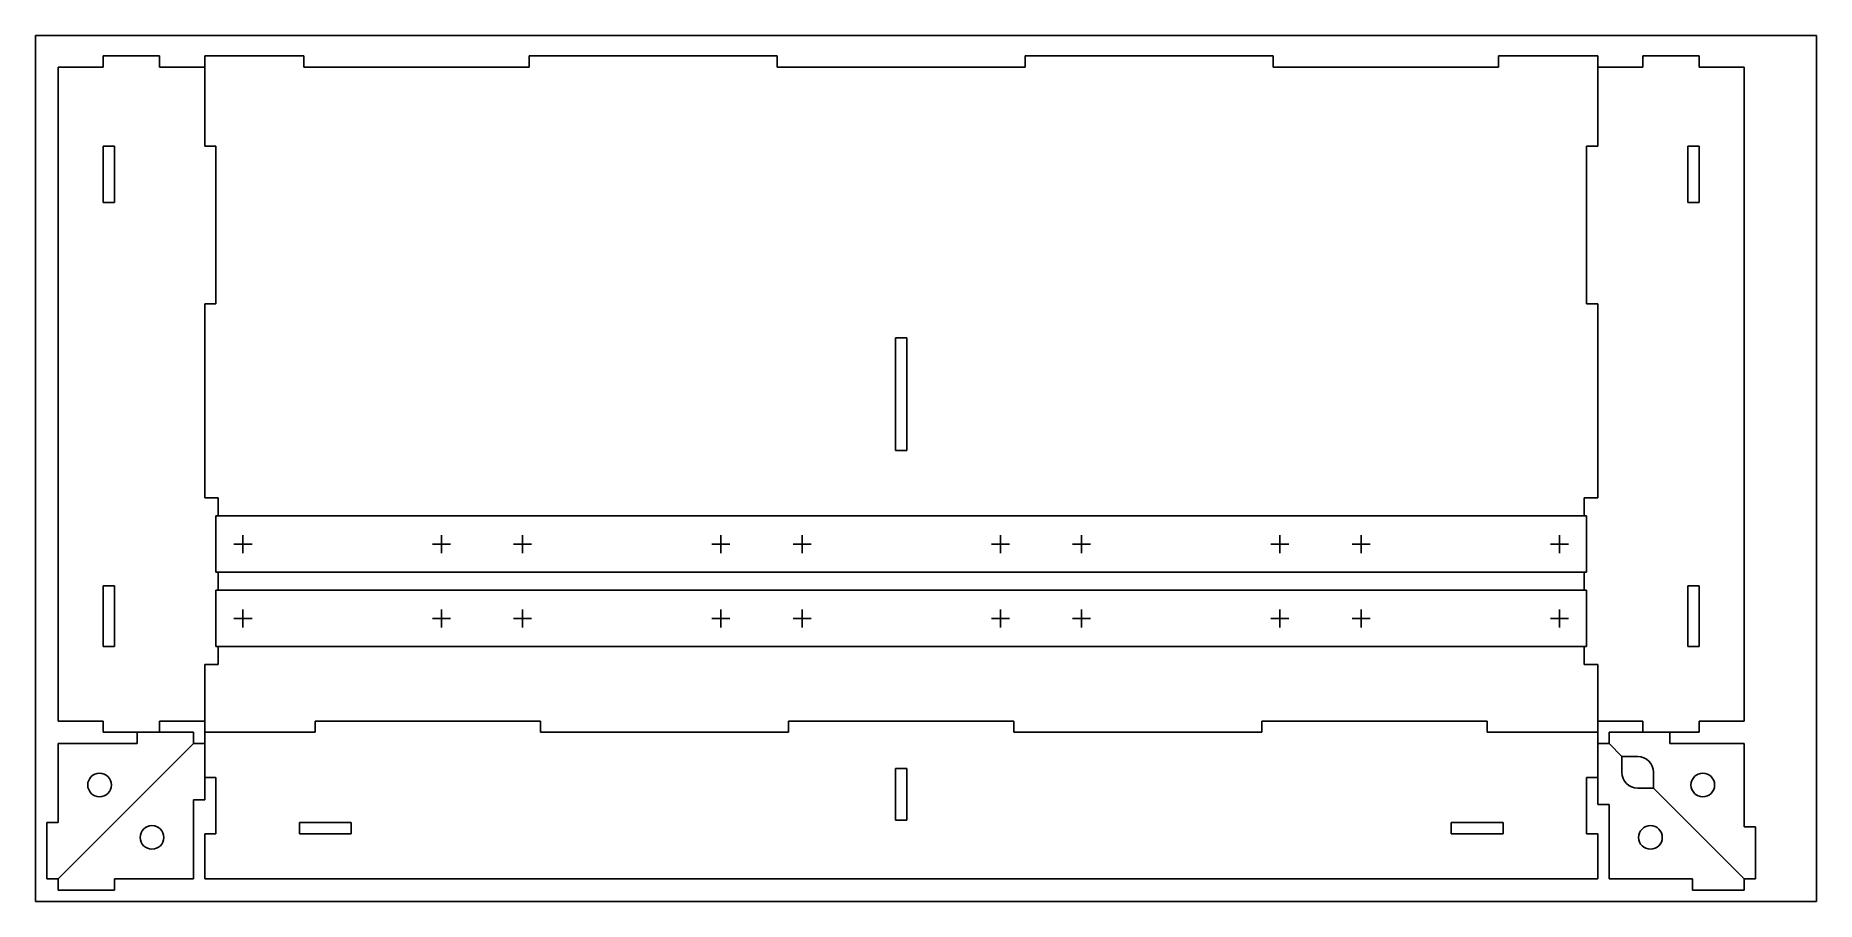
# Model space of a CAD drawing. Header units: millimetres. Extents: x 0 to 790, y 0 to 384.
import ezdxf

# ---------------------------------------------------------------- set-up
doc = ezdxf.new("R2010")
doc.units = ezdxf.units.MM
for name, color, linetype, lineweight, true_color in [('Cut', 5, 'Continuous', 25, 0x0000ff), ('Engraving', 1, 'Continuous', 25, 0xff0000), ('Wood', 30, 'Continuous', 25, 0xff7f00)]:
    doc.layers.add(name, color=color, linetype=linetype, lineweight=lineweight, true_color=true_color)

msp = doc.modelspace()

# ---------------------------------------------------------------- linework, layer by layer
at = {"layer": 'Cut'}
for p, q in [((30, 370), (30, 375)), ((55, 375), (30, 375)), ((55, 370), (55, 375)), ((75, 375), (75, 335)), ((119, 375), (75, 375)), ((119, 375), (119, 370)), ((219, 375), (329, 375)), ((219, 370), (219, 375)), ((329, 375), (329, 370)), ((549, 375), (439, 375)), ((439, 375), (439, 370)), ((549, 370), (549, 375)), ((693, 375), (649, 375)), ((649, 375), (649, 370)), ((693, 335), (693, 375)), ((713, 370), (713, 375)), ((713, 375), (738, 375)), ((738, 375), (713, 375)), ((738, 370), (738, 375)), ((30, 370), (10, 370)), ((10, 80), (10, 370)), ((55, 370), (75, 370)), ((119, 370), (219, 370)), ((329, 370), (439, 370)), ((649, 370), (549, 370)), ((713, 370), (693, 370)), ((738, 370), (758, 370)), ((758, 80), (758, 370)), ((30, 310), (30, 335)), ((30, 335), (35, 335)), ((35, 310), (35, 335)), ((80, 335), (75, 335)), ((80, 335), (80, 265)), ((688, 335), (693, 335)), ((688, 335), (688, 265)), ((733, 310), (733, 335)), ((738, 335), (733, 335)), ((738, 310), (738, 335)), ((30, 310), (35, 310)), ((738, 310), (733, 310)), ((80, 265), (75, 265)), ((75, 265), (75, 179)), ((688, 265), (693, 265)), ((693, 265), (693, 179)), ((693, 179), (693, 265)), ((381.5, 250), (386.5, 250)), ((381.5, 200), (381.5, 250)), ((386.5, 250), (386.5, 200)), ((386.5, 200), (381.5, 200)), ((81, 179), (75, 179)), ((81, 179), (81, 171)), ((687, 179), (693, 179)), ((687, 179), (687, 171)), ((81, 171), (80, 171)), ((80, 146), (80, 171)), ((687, 171), (688, 171)), ((688, 146), (688, 171)), ((81, 146), (80, 146)), ((81, 138), (81, 146)), ((687, 138), (687, 146)), ((687, 146), (688, 146)), ((30, 140), (30, 113)), ((30, 140), (35, 140)), ((35, 140), (35, 113)), ((80, 138), (81, 138)), ((80, 113), (80, 138)), ((688, 138), (687, 138)), ((688, 113), (688, 138)), ((733, 140), (733, 113)), ((738, 140), (733, 140)), ((738, 140), (738, 113)), ((30, 113), (35, 113)), ((81, 113), (80, 113)), ((81, 113), (81, 105)), ((687, 113), (687, 105)), ((687, 113), (688, 113)), ((738, 113), (733, 113)), ((75, 105), (81, 105)), ((75, 105), (75, 45)), ((693, 105), (687, 105)), ((693, 105), (693, 43)), ((30, 80), (10, 80)), ((30, 80), (30, 75)), ((55, 80), (55, 75)), ((55, 80), (75, 80)), ((124, 75), (124, 80)), ((124, 80), (224, 80)), ((224, 80), (224, 75)), ((334, 75), (334, 80)), ((334, 80), (434, 80)), ((434, 75), (434, 80)), ((644, 80), (544, 80)), ((544, 80), (544, 75)), ((644, 75), (644, 80)), ((713, 80), (693, 80)), ((713, 80), (713, 75)), ((738, 80), (758, 80)), ((738, 80), (738, 75)), ((30, 75), (70, 75)), ((45, 75), (45, 70)), ((70, 70), (70, 75)), ((75, 75), (124, 75)), ((224, 75), (334, 75)), ((544, 75), (434, 75)), ((644, 75), (693, 75)), ((738, 75), (698, 75)), ((698, 75), (698, 70)), ((725, 75), (725, 70)), ((10, 70), (45, 70)), ((10, 70), (10, 35)), ((10, 10), (70, 70)), ((70, 70), (75, 70)), ((693, 70), (698, 70)), ((698, 70), (703.75, 64.25)), ((703.75, 57.25), (703.75, 64.25)), ((710.75, 64.25), (703.75, 64.25)), ((758, 70), (725, 70)), ((758, 70), (758, 33)), ((381.5, 59), (386.5, 59)), ((381.5, 36), (381.5, 59)), ((386.5, 59), (386.5, 36)), ((717.75, 57.25), (717.75, 50.25)), ((80, 55), (75, 55)), ((80, 30), (80, 55)), ((688, 30), (688, 55)), ((688, 55), (693, 55)), ((710.75, 50.25), (717.75, 50.25)), ((717.75, 50.25), (758, 10)), ((70, 10), (70, 45)), ((75, 45), (70, 45)), ((693, 43), (698, 43)), ((698, 10), (698, 43)), ((5, 35), (5, 10)), ((5, 35), (10, 35)), ((140, 35), (117, 35)), ((117, 30), (117, 35)), ((140, 30), (140, 35)), ((386.5, 36), (381.5, 36)), ((628, 35), (651, 35)), ((628, 30), (628, 35)), ((651, 30), (651, 35)), ((758, 33), (763, 33)), ((763, 33), (763, 10)), ((75, 30), (80, 30)), ((75, 30), (75, 10)), ((140, 30), (117, 30)), ((628, 30), (651, 30)), ((693, 30), (688, 30)), ((693, 30), (693, 10)), ((5, 10), (10, 10)), ((10, 5), (10, 10)), ((70, 10), (35, 10)), ((35, 10), (35, 5)), ((75, 10), (693, 10)), ((698, 10), (735, 10)), ((735, 10), (735, 5)), ((758, 10), (758, 5)), ((758, 10), (763, 10)), ((35, 5), (10, 5)), ((735, 5), (758, 5))]:
    msp.add_line(p, q, dxfattribs=at)
for centre in [(28.38, 51.62), (739.62, 51.62), (51.62, 28.38), (716.38, 28.38)]:
    msp.add_circle(centre, 5.25, dxfattribs=at)
for start, end in [(0, 90), (180, 270)]:
    msp.add_arc((710.75, 57.25), 7, start, end, dxfattribs=at)
at = {"layer": 'Engraving'}
for p, q in [((81, 171), (687, 171)), ((96, 158.5), (88, 158.5)), ((92, 154.5), (92, 162.5)), ((176, 158.5), (184, 158.5)), ((180, 154.5), (180, 162.5)), ((212, 158.5), (220, 158.5)), ((216, 154.5), (216, 162.5)), ((300, 158.5), (308, 158.5)), ((304, 154.5), (304, 162.5)), ((336, 158.5), (344, 158.5)), ((340, 154.5), (340, 162.5)), ((432, 158.5), (424, 158.5)), ((428, 154.5), (428, 162.5)), ((468, 158.5), (460, 158.5)), ((464, 154.5), (464, 162.5)), ((556, 158.5), (548, 158.5)), ((552, 154.5), (552, 162.5)), ((592, 158.5), (584, 158.5)), ((588, 154.5), (588, 162.5)), ((672, 158.5), (680, 158.5)), ((676, 154.5), (676, 162.5)), ((81, 146), (687, 146)), ((81, 138), (687, 138)), ((92, 129.5), (92, 121.5)), ((180, 129.5), (180, 121.5)), ((216, 129.5), (216, 121.5)), ((304, 129.5), (304, 121.5)), ((340, 129.5), (340, 121.5)), ((428, 129.5), (428, 121.5)), ((464, 129.5), (464, 121.5)), ((552, 129.5), (552, 121.5)), ((588, 129.5), (588, 121.5)), ((676, 129.5), (676, 121.5)), ((96, 125.5), (88, 125.5)), ((176, 125.5), (184, 125.5)), ((212, 125.5), (220, 125.5)), ((300, 125.5), (308, 125.5)), ((336, 125.5), (344, 125.5)), ((432, 125.5), (424, 125.5)), ((468, 125.5), (460, 125.5)), ((556, 125.5), (548, 125.5)), ((592, 125.5), (584, 125.5)), ((672, 125.5), (680, 125.5)), ((81, 113), (687, 113))]:
    msp.add_line(p, q, dxfattribs=at)
at = {"layer": 'Wood'}
for p, q in [((790, 384), (0, 384)), ((0, 384), (0, 0)), ((790, 0), (790, 384)), ((0, 0), (790, 0))]:
    msp.add_line(p, q, dxfattribs=at)

doc.saveas('drawing.dxf')
